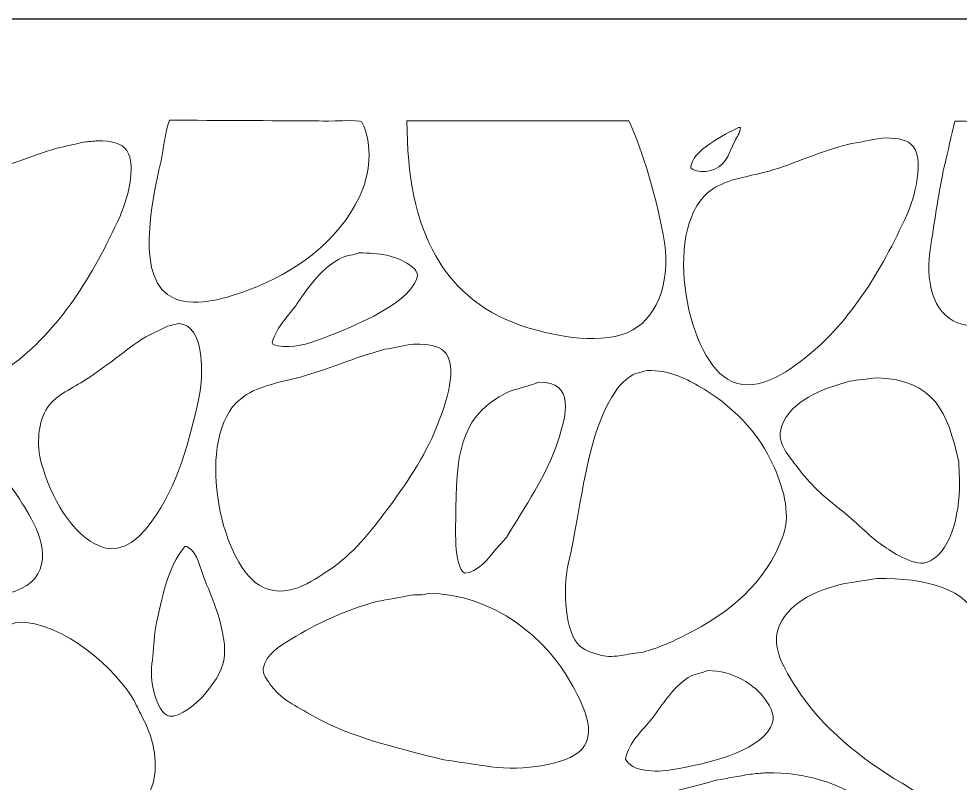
# Model space of a CAD drawing. Header units: inches. Extents: x 418 to 810, y -159 to 149.
# Drawn here: x 662.9 to 731.4, y -118.2 to -62.5 of the extents above; entities that cross this region are included whole.
import ezdxf

# ---------------------------------------------------------------- set-up
doc = ezdxf.new("R2010")
doc.units = ezdxf.units.IN
doc.header["$LTSCALE"] = 0.2
doc.header["$MEASUREMENT"] = 0
doc.layers.add('Layer 1', color=7, linetype='Continuous')

# ---------------------------------------------------------------- blocks, each defined once
blk = doc.blocks.new('sfsd')
at = {"layer": 'Layer 1', "lineweight": 0}
for points, knots in [([(34.901, -286.315), (38.539, -286.334), (42.179, -286.352), (45.818, -286.371), (46.343, -286.45), (48.727, -286.221), (48.913, -286.454), (49.794, -288.051), (49.445, -290.457), (48.747, -291.898), (47.186, -295.122), (44.12, -297.423), (40.622, -298.697), (39.281, -299.185), (36.984, -300.019), (35.26, -299.305), (32.328, -298.091), (33.644, -292.215), (34.265, -289.383), (34.495, -288.337), (34.545, -287.269), (34.901, -286.315)], [0, 0, 0, 0, 1, 1, 1, 2, 2, 2, 3, 3, 3, 4, 4, 4, 5, 5, 5, 6, 6, 6, 7, 7, 7, 7]), ([(52.202, -286.371), (57.591, -286.371), (62.981, -286.371), (68.37, -286.371), (69.464, -288.889), (70.253, -291.518), (70.857, -294.634), (71.479, -297.842), (70.577, -300.502), (68.646, -301.599), (66.582, -302.771), (63.027, -302.062), (60.991, -301.433), (54.862, -299.54), (52.193, -294.395), (52.202, -286.371)], [0, 0, 0, 0, 1, 1, 1, 2, 2, 2, 3, 3, 3, 4, 4, 4, 5, 5, 5, 5]), ([(92.11, -286.398), (96.304, -286.345), (99.798, -286.924), (102.944, -287.918), (103.976, -288.315), (105.008, -288.711), (106.04, -289.107), (106.652, -290.754), (106.047, -292.581), (105.487, -293.805), (104.07, -296.9), (100.744, -299.05), (97.5, -300.355), (96.358, -300.815), (93.913, -301.688), (92.304, -301.074), (90.499, -300.385), (89.903, -298.045), (90.342, -295.436), (90.675, -293.449), (90.926, -291.544), (91.337, -289.632), (91.594, -288.554), (91.852, -287.476), (92.11, -286.398)], [0, 0, 0, 0, 1, 1, 1, 2, 2, 2, 3, 3, 3, 4, 4, 4, 5, 5, 5, 6, 6, 6, 7, 7, 7, 8, 8, 8, 8]), ([(76.357, -286.841), (76.403, -286.841), (76.449, -286.841), (76.495, -286.841), (76.451, -287.239), (76.225, -287.537), (76.081, -287.836), (75.579, -288.877), (75.441, -289.776), (74.118, -290.019), (73.653, -290.105), (73.211, -290.047), (72.875, -289.798), (72.913, -288.504), (75.361, -287.364), (76.357, -286.841)], [0, 0, 0, 0, 1, 1, 1, 2, 2, 2, 3, 3, 3, 4, 4, 4, 5, 5, 5, 5]), ([(29.705, -287.808), (30.589, -287.786), (31.468, -287.997), (31.805, -288.526), (32.541, -289.68), (31.775, -292.278), (31.308, -293.308), (29.341, -297.641), (26.899, -301.614), (23.265, -304.28), (21.892, -305.287), (19.815, -306.543), (17.931, -305.192), (16.814, -304.391), (16.127, -302.854), (15.693, -301.378), (15.417, -300.44), (15.218, -299.383), (15.03, -298.255), (15.03, -297.84), (15.03, -297.426), (15.03, -297.011), (15.245, -294.337), (15.694, -292.425), (17.462, -291.345), (18.524, -290.697), (19.848, -290.625), (21.193, -290.212), (23.01, -289.654), (24.821, -288.936), (26.693, -288.361), (27.347, -288.213), (28.001, -288.066), (28.655, -287.918), (29.005, -287.882), (29.355, -287.845), (29.705, -287.808)], [0, 0, 0, 0, 1, 1, 1, 2, 2, 2, 3, 3, 3, 4, 4, 4, 5, 5, 5, 6, 6, 6, 7, 7, 7, 8, 8, 8, 9, 9, 9, 10, 10, 10, 11, 11, 11, 12, 12, 12, 12]), ([(86.776, -287.614), (87.636, -287.594), (88.442, -287.67), (88.904, -288.057), (90.022, -288.99), (89.11, -292.113), (88.628, -293.17), (86.73, -297.33), (84.328, -301.297), (80.862, -303.893), (79.632, -304.814), (77.473, -306.312), (75.556, -305.192), (72.459, -303.383), (70.747, -293.774), (74.45, -291.345), (75.668, -290.547), (76.971, -290.481), (78.568, -290.019), (80.45, -289.475), (82.308, -288.581), (84.289, -288.084), (85.118, -287.928), (85.947, -287.771), (86.776, -287.614)], [0, 0, 0, 0, 1, 1, 1, 2, 2, 2, 3, 3, 3, 4, 4, 4, 5, 5, 5, 6, 6, 6, 7, 7, 7, 8, 8, 8, 8]), ([(48.692, -295.989), (50.236, -295.967), (51.315, -296.192), (52.23, -296.762), (52.488, -296.923), (53.12, -297.281), (52.92, -297.84), (52.185, -299.906), (47.759, -301.573), (45.541, -302.4), (44.679, -302.722), (43.329, -302.988), (42.446, -302.649), (42.427, -302.594), (42.409, -302.539), (42.391, -302.483), (42.767, -301.274), (43.587, -300.588), (44.215, -299.664), (45.065, -298.412), (46.064, -297.002), (47.476, -296.32), (47.847, -296.141), (48.278, -296.153), (48.692, -295.989)], [0, 0, 0, 0, 1, 1, 1, 2, 2, 2, 3, 3, 3, 4, 4, 4, 5, 5, 5, 6, 6, 6, 7, 7, 7, 8, 8, 8, 8]), ([(35.592, -301.129), (37.501, -301.236), (37.43, -304.977), (37.001, -306.822), (36.162, -310.436), (35.234, -313.558), (33.27, -315.998), (32.62, -316.806), (31.386, -317.958), (29.898, -317.38), (27.772, -316.553), (26.246, -313.697), (25.587, -311.355), (25.184, -309.921), (25.35, -308.227), (26.029, -307.237), (26.668, -306.306), (27.867, -305.842), (28.821, -305.219), (30.304, -304.252), (31.663, -303.071), (33.187, -302.096), (33.712, -301.839), (34.238, -301.581), (34.763, -301.323), (35.039, -301.258), (35.315, -301.194), (35.592, -301.129)], [0, 0, 0, 0, 1, 1, 1, 2, 2, 2, 3, 3, 3, 4, 4, 4, 5, 5, 5, 6, 6, 6, 7, 7, 7, 8, 8, 8, 9, 9, 9, 9]), ([(53.142, -302.622), (53.971, -302.708), (54.678, -302.782), (55.049, -303.312), (55.966, -304.624), (54.804, -307.563), (54.358, -308.674), (53.469, -310.889), (52.096, -312.877), (50.765, -314.671), (49.547, -316.313), (48.275, -317.922), (46.564, -319.066), (45.315, -319.901), (43.349, -321.341), (41.451, -320.199), (38.526, -318.438), (36.743, -309.337), (40.069, -306.629), (41.225, -305.687), (42.74, -305.477), (44.436, -305.026), (46.493, -304.479), (48.454, -303.559), (50.599, -303.008), (51.244, -302.889), (51.889, -302.769), (52.534, -302.649), (52.736, -302.64), (52.939, -302.631), (53.142, -302.622)], [0, 0, 0, 0, 1, 1, 1, 2, 2, 2, 3, 3, 3, 4, 4, 4, 5, 5, 5, 6, 6, 6, 7, 7, 7, 8, 8, 8, 9, 9, 9, 10, 10, 10, 10]), ([(69.696, -304.556), (71.33, -304.528), (72.379, -305.087), (73.4, -305.662), (75.804, -307.015), (77.824, -309.011), (78.955, -311.631), (79.488, -312.867), (80.214, -314.843), (79.591, -316.578), (78.326, -320.097), (75.669, -322.214), (72.488, -323.819), (71.556, -324.29), (70.51, -324.783), (69.392, -325.063), (68.913, -325.137), (68.434, -325.211), (67.955, -325.284), (67.637, -325.353), (66.949, -325.428), (66.546, -325.34), (65.859, -325.189), (65.226, -325.008), (64.777, -324.621), (63.742, -323.728), (63.506, -320.533), (63.948, -318.651), (64.966, -314.32), (65.252, -308.962), (67.513, -305.883), (67.821, -305.463), (68.346, -304.998), (68.84, -304.777), (69.125, -304.704), (69.411, -304.63), (69.696, -304.556)], [0, 0, 0, 0, 1, 1, 1, 2, 2, 2, 3, 3, 3, 4, 4, 4, 5, 5, 5, 6, 6, 6, 7, 7, 7, 8, 8, 8, 9, 9, 9, 10, 10, 10, 11, 11, 11, 12, 12, 12, 12]), ([(61.792, -305.413), (64.479, -305.34), (63.795, -307.857), (63.229, -309.586), (62.342, -312.3), (60.792, -314.477), (59.443, -316.717), (59.185, -317.002), (58.927, -317.288), (58.669, -317.573), (58.253, -318.141), (57.302, -319.301), (56.403, -319.315), (55.546, -318.75), (55.767, -315.963), (55.767, -314.533), (55.767, -310.084), (56.433, -307.642), (59.443, -306.187), (60.177, -305.832), (60.974, -305.752), (61.792, -305.413)], [0, 0, 0, 0, 1, 1, 1, 2, 2, 2, 3, 3, 3, 4, 4, 4, 5, 5, 5, 6, 6, 6, 7, 7, 7, 7]), ([(86.389, -305.081), (90.666, -305.227), (91.556, -307.599), (92.387, -311.189), (92.405, -311.705), (92.424, -312.221), (92.442, -312.737), (92.442, -315.116), (91.771, -317.996), (90.01, -318.541), (89.076, -318.829), (87.407, -317.689), (86.887, -317.325), (85.778, -316.548), (84.866, -315.544), (83.819, -314.727), (82.654, -313.818), (81.479, -312.781), (80.613, -311.576), (80.139, -310.916), (79.057, -309.87), (79.48, -308.647), (80.148, -306.716), (82.404, -305.913), (84.427, -305.33), (85.081, -305.247), (85.735, -305.164), (86.389, -305.081)], [0, 0, 0, 0, 1, 1, 1, 2, 2, 2, 3, 3, 3, 4, 4, 4, 5, 5, 5, 6, 6, 6, 7, 7, 7, 8, 8, 8, 9, 9, 9, 9]), ([(12.846, -307.513), (18.442, -307.42), (22.038, -310.842), (24.178, -314.229), (25.004, -315.538), (26.47, -317.952), (25.09, -319.701), (23.945, -321.152), (19.343, -321.757), (16.577, -321.249), (16.246, -321.24), (15.914, -321.231), (15.582, -321.222), (12.899, -320.741), (10.274, -320.528), (7.816, -319.84), (5.481, -319.186), (3.176, -318.544), (1.017, -317.684), (0.575, -317.472), (0.133, -317.26), (-0.309, -317.048), (-1.79, -316.484), (-4.468, -315.145), (-4.925, -313.649), (-5.086, -313.121), (-4.635, -312.744), (-4.427, -312.543), (-3.614, -311.761), (-2.426, -311.421), (-1.277, -310.968), (0.741, -310.174), (2.99, -309.77), (5.191, -309.116), (6.591, -308.739), (7.991, -308.361), (9.391, -307.983), (10.128, -307.854), (10.866, -307.725), (11.602, -307.596), (12.017, -307.569), (12.432, -307.541), (12.846, -307.513)], [0, 0, 0, 0, 1, 1, 1, 2, 2, 2, 3, 3, 3, 4, 4, 4, 5, 5, 5, 6, 6, 6, 7, 7, 7, 8, 8, 8, 9, 9, 9, 10, 10, 10, 11, 11, 11, 12, 12, 12, 13, 13, 13, 14, 14, 14, 14]), ([(36.034, -317.38), (36.159, -317.381), (36.193, -317.385), (36.255, -317.435), (36.988, -317.797), (37.165, -319.083), (37.499, -319.867), (38.064, -321.197), (39.362, -324.241), (38.77, -326.03), (38.459, -326.972), (37.889, -327.614), (37.333, -328.297), (37.038, -328.658), (35.609, -329.916), (34.901, -329.734), (33.915, -329.481), (33.393, -327.05), (33.657, -325.644), (33.731, -324.879), (33.805, -324.114), (33.878, -323.35), (34.367, -321.03), (34.759, -318.877), (36.034, -317.38)], [0, 0, 0, 0, 1, 1, 1, 2, 2, 2, 3, 3, 3, 4, 4, 4, 5, 5, 5, 6, 6, 6, 7, 7, 7, 8, 8, 8, 8]), ([(86.417, -319.701), (89.985, -319.665), (93.001, -320.388), (93.962, -322.935), (94.353, -323.972), (94.377, -325.108), (94.681, -326.307), (94.992, -327.533), (95.438, -328.707), (95.731, -330.01), (96.062, -331.481), (97.499, -335.863), (95.841, -336.892), (94.356, -337.814), (91.32, -336.334), (90.231, -335.814), (89.553, -335.49), (88.898, -334.998), (88.269, -334.626), (85.29, -332.862), (82.395, -330.565), (80.558, -327.661), (80.057, -326.87), (78.716, -324.93), (79.204, -323.46), (79.85, -321.513), (81.895, -320.604), (83.957, -320.088), (84.777, -319.959), (85.597, -319.83), (86.417, -319.701)], [0, 0, 0, 0, 1, 1, 1, 2, 2, 2, 3, 3, 3, 4, 4, 4, 5, 5, 5, 6, 6, 6, 7, 7, 7, 8, 8, 8, 9, 9, 9, 10, 10, 10, 10]), ([(53.694, -320.807), (58.511, -320.728), (62.498, -324.232), (64.141, -327.302), (64.791, -328.516), (66.371, -331.111), (64.639, -332.415), (63.415, -333.335), (60.097, -333.794), (57.895, -333.354), (56.891, -333.207), (55.887, -333.06), (54.883, -332.912), (51.413, -332.048), (48.091, -331.267), (45.348, -329.706), (44.155, -329.028), (42.944, -328.473), (42.197, -327.357), (42.053, -327.141), (41.643, -326.633), (41.727, -326.252), (41.968, -325.158), (42.939, -324.641), (43.772, -324.123), (45.615, -322.98), (47.671, -322.031), (49.991, -321.387), (50.838, -321.231), (51.686, -321.074), (52.534, -320.918), (52.903, -320.836), (53.404, -320.964), (53.694, -320.807)], [0, 0, 0, 0, 1, 1, 1, 2, 2, 2, 3, 3, 3, 4, 4, 4, 5, 5, 5, 6, 6, 6, 7, 7, 7, 8, 8, 8, 9, 9, 9, 10, 10, 10, 11, 11, 11, 11]), ([(23.791, -322.88), (27.231, -322.817), (31.08, -326.403), (32.331, -328.601), (32.542, -329.034), (32.754, -329.467), (32.966, -329.9), (33.592, -330.97), (34.192, -333.045), (33.685, -334.681), (32.577, -338.251), (30, -340.103), (27.079, -341.867), (25.921, -342.566), (22.418, -344.172), (20.364, -343.636), (19.797, -343.487), (19.272, -343.313), (18.871, -343), (17.647, -342.043), (17.598, -338.468), (18.07, -336.505), (19.048, -332.437), (19.572, -325.484), (22.326, -323.433), (22.745, -323.12), (23.262, -323.117), (23.791, -322.88)], [0, 0, 0, 0, 1, 1, 1, 2, 2, 2, 3, 3, 3, 4, 4, 4, 5, 5, 5, 6, 6, 6, 7, 7, 7, 8, 8, 8, 9, 9, 9, 9]), ([(74.091, -326.417), (75.913, -326.397), (77.565, -327.448), (78.319, -328.545), (78.69, -329.086), (79.128, -329.789), (78.679, -330.563), (77.611, -332.403), (74.093, -333.179), (71.548, -333.631), (70.28, -333.856), (68.531, -333.77), (68.121, -332.857), (68.358, -331.591), (69.364, -330.795), (70.028, -329.927), (70.815, -328.898), (71.582, -327.623), (72.681, -326.915), (73.097, -326.647), (73.6, -326.643), (74.091, -326.417)], [0, 0, 0, 0, 1, 1, 1, 2, 2, 2, 3, 3, 3, 4, 4, 4, 5, 5, 5, 6, 6, 6, 7, 7, 7, 7]), ([(78.402, -333.852), (84.074, -333.764), (87.974, -337.16), (90.038, -340.651), (90.883, -342.081), (92.269, -344.434), (90.756, -346.178), (89.423, -347.715), (84.387, -348.027), (81.498, -347.56), (79.895, -347.33), (78.291, -347.099), (76.689, -346.869), (72.503, -345.887), (68.539, -344.811), (65.053, -343.193), (63.631, -342.533), (61.34, -341.477), (60.852, -339.96), (60.701, -339.489), (61.147, -339.074), (61.35, -338.91), (62.182, -338.235), (63.079, -337.912), (64.169, -337.445), (67.354, -336.08), (71.278, -335.41), (74.726, -334.405), (75.546, -334.257), (76.366, -334.11), (77.186, -333.962), (77.591, -333.926), (77.997, -333.889), (78.402, -333.852)], [0, 0, 0, 0, 1, 1, 1, 2, 2, 2, 3, 3, 3, 4, 4, 4, 5, 5, 5, 6, 6, 6, 7, 7, 7, 8, 8, 8, 9, 9, 9, 10, 10, 10, 11, 11, 11, 11])]:
    blk.add_open_spline(points, degree=3, knots=knots, dxfattribs=at)
blk = doc.blocks.new('ddd')
at = {"color": 7, "true_color": 0xffffff}
blk.add_lwpolyline([(847.918, 105.8), (973.418, 105.8, -1), (973.418, 25.8), (847.918, 25.8)], format="xyb", close=True, dxfattribs=at)
blk.add_blockref('sfsd', (880.099, 384.731), dxfattribs=at)

msp = doc.modelspace()

# ---------------------------------------------------------------- block references
at = {"lineweight": 100}
msp.add_blockref('ddd', (-241.17847, -168.32089), dxfattribs=at)

doc.saveas('drawing.dxf')
